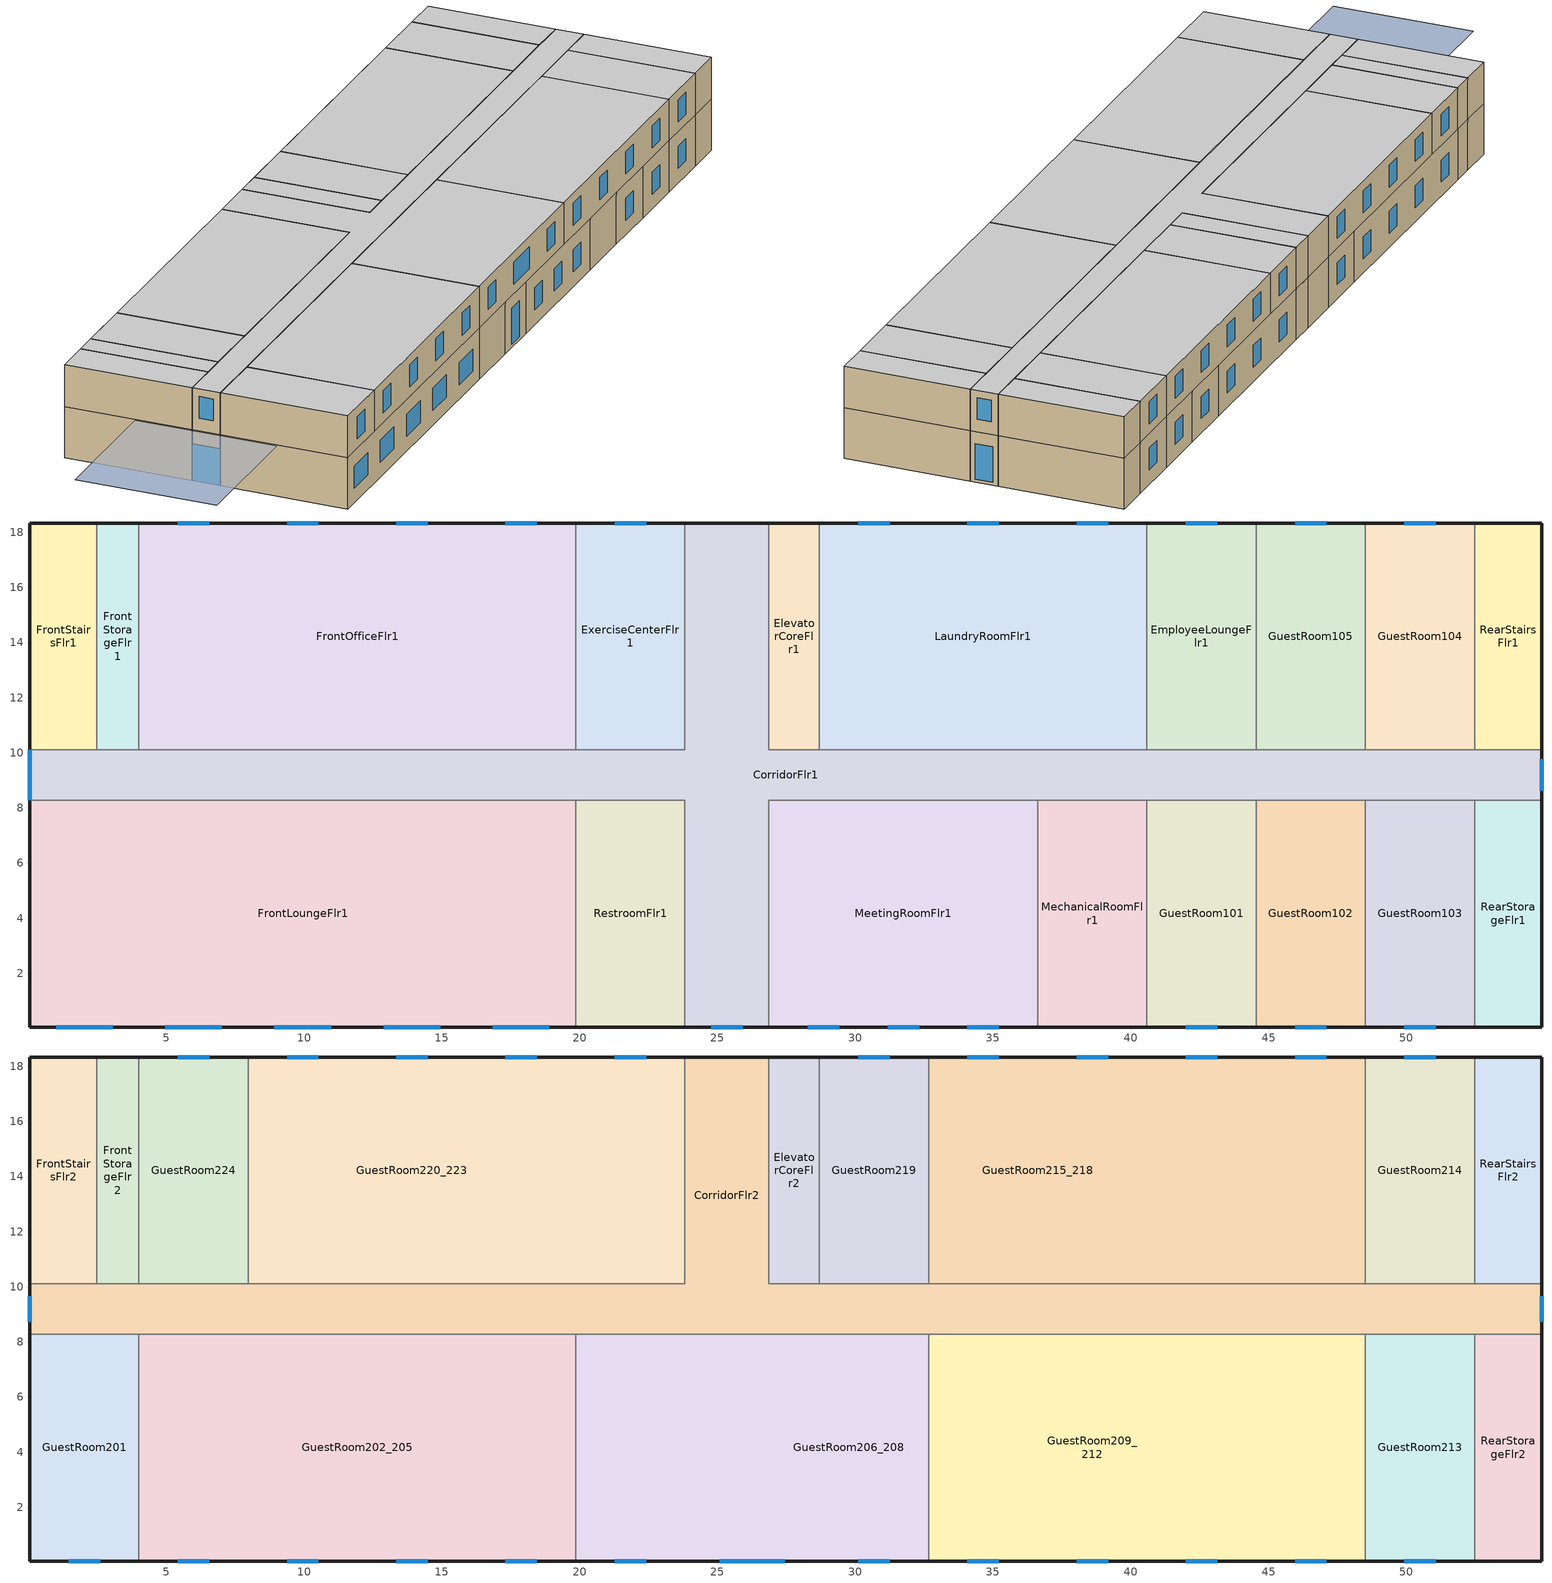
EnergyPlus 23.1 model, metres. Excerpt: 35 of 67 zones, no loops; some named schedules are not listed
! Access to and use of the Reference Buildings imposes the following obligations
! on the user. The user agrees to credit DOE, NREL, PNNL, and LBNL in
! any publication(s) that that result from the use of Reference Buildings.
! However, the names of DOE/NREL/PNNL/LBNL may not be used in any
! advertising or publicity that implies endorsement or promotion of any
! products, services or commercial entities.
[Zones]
CorridorFlr1
 floor ground (ext-slab): 54.91,8.28 26.87,8.28 26.87,0.05 23.82,0.05 23.82,8.28 0.05,8.28 0.05,10.11 23.82,10.11 23.82,18.34 26.87,18.34 26.87,10.11 54.91,10.11 z0
 wall outside (Steel Frame Res Ext Wall): 26.87,18.34 23.82,18.34 / 0.05,10.11 0.05,8.28 / 23.82,0.05 26.87,0.05 / 54.91,8.28 54.91,10.11 z0:3.35
 wall to RearStairsFlr1 (int-walls): 54.91,10.11 52.47,10.11 z0:3.35
 wall to ExerciseCenterFlr1 (int-walls): 23.82,18.34 23.82,10.11 19.86,10.11 z0:3.35
 wall to FrontOfficeFlr1 (int-walls): 19.86,10.11 4.01,10.11 z0:3.35
 wall to FrontStorageFlr1 (int-walls): 4.01,10.11 2.49,10.11 z0:3.35
 wall to FrontStairsFlr1 (int-walls): 2.49,10.11 0.05,10.11 z0:3.35
 wall to FrontLoungeFlr1 (int-walls): 0.05,8.28 19.86,8.28 z0:3.35
 wall to RestroomFlr1 (int-walls): 19.86,8.28 23.82,8.28 23.82,0.05 z0:3.35
 wall to MeetingRoomFlr1 (int-walls): 26.87,0.05 26.87,8.28 36.62,8.28 z0:3.35
 wall to MechanicalRoomFlr1 (int-walls): 36.62,8.28 40.59,8.28 z0:3.35
 wall to GuestRoom101 (int-walls): 40.59,8.28 44.55,8.28 z0:3.35
 wall to GuestRoom102 (int-walls): 44.55,8.28 48.51,8.28 z0:3.35
 wall to GuestRoom103 (int-walls): 48.51,8.28 52.47,8.28 z0:3.35
 wall to RearStorageFlr1 (int-walls): 52.47,8.28 54.91,8.28 z0:3.35
 wall to GuestRoom104 (int-walls): 52.47,10.11 48.51,10.11 z0:3.35
 wall to GuestRoom105 (int-walls): 48.51,10.11 44.55,10.11 z0:3.35
 wall to EmployeeLoungeFlr1 (int-walls): 44.55,10.11 40.59,10.11 z0:3.35
 wall to LaundryRoomFlr1 (int-walls): 40.59,10.11 28.7,10.11 z0:3.35
 wall to ElevatorCoreFlr1 (int-walls): 28.7,10.11 26.87,10.11 26.87,18.34 z0:3.35
 window (Window Non-res Fixed): 0.05,10.11 0.05,8.28 z0:2.44; 24.78,0.05 25.92,0.05 / 54.91,8.62 54.91,9.76 z0.19:2.55
ElevatorCoreFlr1
 floor ground (ext-slab): 28.7,10.11 26.87,10.11 26.87,18.34 28.7,18.34 z0
 wall outside (Steel Frame Res Ext Wall): 28.7,18.34 26.87,18.34 z0:3.35
 wall to LaundryRoomFlr1 (int-walls): 28.7,10.11 28.7,18.34 z0:3.35
EmployeeLoungeFlr1
 floor ground (ext-slab): 44.55,10.11 40.59,10.11 40.59,18.34 44.55,18.34 z0
 wall outside (Steel Frame Res Ext Wall): 44.55,18.34 40.59,18.34 z0:3.35
 wall to GuestRoom105 (int-walls): 44.55,10.11 44.55,18.34 z0:3.35
 wall to LaundryRoomFlr1 (int-walls): 40.59,18.34 40.59,10.11 z0:3.35
 window (Window Non-res Fixed): 43.14,18.34 42,18.34 z0.95:2.4
ExerciseCenterFlr1
 floor ground (ext-slab): 23.82,10.11 19.86,10.11 19.86,18.34 23.82,18.34 z0
 wall outside (Steel Frame Res Ext Wall): 23.82,18.34 19.86,18.34 z0:3.35
 wall to FrontOfficeFlr1 (int-walls): 19.86,18.34 19.86,10.11 z0:3.35
 window (Window Non-res Fixed): 22.41,18.34 21.27,18.34 z0.95:2.4
FrontLoungeFlr1
 floor ground (ext-slab): 19.86,0.05 0.05,0.05 0.05,8.28 19.86,8.28 z0
 wall outside (Steel Frame Res Ext Wall): 0.05,8.28 0.05,0.05 19.86,0.05 z0:3.35
 wall to RestroomFlr1 (int-walls): 19.86,0.05 19.86,8.28 z0:3.35
 window (Window Non-res Fixed): 1,0.05 3.06,0.05 / 4.96,0.05 7.02,0.05 / 8.93,0.05 10.98,0.05 / 12.89,0.05 14.94,0.05 / 16.85,0.05 18.91,0.05 z0.95:2.4
FrontOfficeFlr1
 floor ground (ext-slab): 19.86,10.11 4.01,10.11 4.01,18.34 19.86,18.34 z0
 wall outside (Steel Frame Res Ext Wall): 19.86,18.34 4.01,18.34 z0:3.35
 wall to FrontStorageFlr1 (int-walls): 4.01,18.34 4.01,10.11 z0:3.35
 window (Window Non-res Fixed): 18.45,18.34 17.31,18.34 / 14.49,18.34 13.35,18.34 / 10.52,18.34 9.38,18.34 / 6.56,18.34 5.42,18.34 z0.95:2.4
FrontStairsFlr1
 floor ground (ext-slab): 2.49,10.11 0.05,10.11 0.05,18.34 2.49,18.34 z0
 wall outside (Steel Frame Res Ext Wall): 2.49,18.34 0.05,18.34 0.05,10.11 z0:3.35
 wall to FrontStorageFlr1 (int-walls): 2.49,10.11 2.49,18.34 z0:3.35
FrontStorageFlr1
 floor ground (ext-slab): 4.01,10.11 2.49,10.11 2.49,18.34 4.01,18.34 z0
 wall outside (Steel Frame Res Ext Wall): 4.01,18.34 2.49,18.34 z0:3.35
GuestRoom101
 floor ground (ext-slab): 44.55,0.05 40.59,0.05 40.59,8.28 44.55,8.28 z0
 wall outside (Steel Frame Res Ext Wall): 40.59,0.05 44.55,0.05 z0:3.35
 wall to MechanicalRoomFlr1 (int-walls): 40.59,8.28 40.59,0.05 z0:3.35
 wall to GuestRoom102 (int-walls): 44.55,0.05 44.55,8.28 z0:3.35
 window (Window Res Fixed): 42,0.05 43.14,0.05 z0.95:2.4
GuestRoom102
 floor ground (ext-slab): 48.51,0.05 44.55,0.05 44.55,8.28 48.51,8.28 z0
 wall outside (Steel Frame Res Ext Wall): 44.55,0.05 48.51,0.05 z0:3.35
 wall to GuestRoom103 (int-walls): 48.51,0.05 48.51,8.28 z0:3.35
 window (Window Res Fixed): 45.96,0.05 47.1,0.05 z0.95:2.4
GuestRoom103
 floor ground (ext-slab): 52.47,0.05 48.51,0.05 48.51,8.28 52.47,8.28 z0
 wall outside (Steel Frame Res Ext Wall): 48.51,0.05 52.47,0.05 z0:3.35
 wall to RearStorageFlr1 (int-walls): 52.47,0.05 52.47,8.28 z0:3.35
 window (Window Res Fixed): 49.92,0.05 51.06,0.05 z0.95:2.4
GuestRoom104
 floor ground (ext-slab): 52.47,10.11 48.51,10.11 48.51,18.34 52.47,18.34 z0
 wall outside (Steel Frame Res Ext Wall): 52.47,18.34 48.51,18.34 z0:3.35
 wall to RearStairsFlr1 (int-walls): 52.47,10.11 52.47,18.34 z0:3.35
 wall to GuestRoom105 (int-walls): 48.51,18.34 48.51,10.11 z0:3.35
 window (Window Res Fixed): 51.06,18.34 49.92,18.34 z0.95:2.4
GuestRoom105
 floor ground (ext-slab): 48.51,10.11 44.55,10.11 44.55,18.34 48.51,18.34 z0
 wall outside (Steel Frame Res Ext Wall): 48.51,18.34 44.55,18.34 z0:3.35
 window (Window Res Fixed): 47.1,18.34 45.96,18.34 z0.95:2.4
LaundryRoomFlr1
 floor ground (ext-slab): 40.59,10.11 28.7,10.11 28.7,18.34 40.59,18.34 z0
 wall outside (Steel Frame Res Ext Wall): 40.59,18.34 28.7,18.34 z0:3.35
 window (Window Non-res Fixed): 39.17,18.34 38.04,18.34 / 35.21,18.34 34.07,18.34 / 31.25,18.34 30.11,18.34 z0.95:2.4
MechanicalRoomFlr1
 floor ground (ext-slab): 40.59,0.05 36.62,0.05 36.62,8.28 40.59,8.28 z0
 wall outside (Steel Frame Res Ext Wall): 36.62,0.05 40.59,0.05 z0:3.35
 wall to MeetingRoomFlr1 (int-walls): 36.62,8.28 36.62,0.05 z0:3.35
MeetingRoomFlr1
 floor ground (ext-slab): 36.62,0.05 26.87,0.05 26.87,8.28 36.62,8.28 z0
 wall outside (Steel Frame Res Ext Wall): 26.87,0.05 36.62,0.05 z0:3.35
 window (Window Non-res Fixed): 28.28,0.05 29.42,0.05 / 34.07,0.05 35.21,0.05 / 31.18,0.05 32.32,0.05 z0.95:2.4
RearStairsFlr1
 floor ground (ext-slab): 54.91,10.11 52.47,10.11 52.47,18.34 54.91,18.34 z0
 wall outside (Steel Frame Res Ext Wall): 54.91,10.11 54.91,18.34 52.47,18.34 z0:3.35
RearStorageFlr1
 floor ground (ext-slab): 54.91,0.05 52.47,0.05 52.47,8.28 54.91,8.28 z0
 wall outside (Steel Frame Res Ext Wall): 52.47,0.05 54.91,0.05 54.91,8.28 z0:3.35
RestroomFlr1
 floor ground (ext-slab): 23.82,0.05 19.86,0.05 19.86,8.28 23.82,8.28 z0
 wall outside (Steel Frame Res Ext Wall): 19.86,0.05 23.82,0.05 z0:3.35
CorridorFlr2
 floor to CorridorFlr1 (INT-FLOOR-TOPSIDE): 54.91,8.28 0.05,8.28 0.05,10.11 23.82,10.11 23.82,18.34 26.87,18.34 26.87,10.11 54.91,10.11 z3.35
 wall outside (Steel Frame Res Ext Wall): 0.05,10.11 0.05,8.28 / 54.91,8.28 54.91,10.11 / 26.87,18.34 23.82,18.34 z3.35:6.1
 wall to RearStairsFlr2 (int-walls): 54.91,10.11 52.47,10.11 z3.35:6.1
 wall to GuestRoom220_223 (int-walls): 23.82,18.34 23.82,10.11 7.97,10.11 z3.35:6.1
 wall to GuestRoom224 (int-walls): 7.97,10.11 4.01,10.11 z3.35:6.1
 wall to FrontStorageFlr2 (int-walls): 4.01,10.11 2.49,10.11 z3.35:6.1
 wall to FrontStairsFlr2 (int-walls): 2.49,10.11 0.05,10.11 z3.35:6.1
 wall to GuestRoom201 (int-walls): 0.05,8.28 4.01,8.28 z3.35:6.1
 wall to GuestRoom202_205 (int-walls): 4.01,8.28 19.86,8.28 z3.35:6.1
 wall to GuestRoom206_208 (int-walls): 19.86,8.28 32.66,8.28 z3.35:6.1
 wall to GuestRoom209_212 (int-walls): 32.66,8.28 48.51,8.28 z3.35:6.1
 wall to GuestRoom213 (int-walls): 48.51,8.28 52.47,8.28 z3.35:6.1
 wall to RearStorageFlr2 (int-walls): 52.47,8.28 54.91,8.28 z3.35:6.1
 wall to GuestRoom214 (int-walls): 52.47,10.11 48.51,10.11 z3.35:6.1
 wall to GuestRoom215_218 (int-walls): 48.51,10.11 32.66,10.11 z3.35:6.1
 wall to GuestRoom219 (int-walls): 32.66,10.11 28.7,10.11 z3.35:6.1
 wall to ElevatorCoreFlr2 (int-walls): 28.7,10.11 26.87,10.11 26.87,18.34 z3.35:6.1
 window (Window Non-res Fixed): 0.05,9.66 0.05,8.73 / 54.91,8.73 54.91,9.66 z4.19:5.61
 ceiling to CorridorFlr3 (INT-FLOOR-UNDERSIDE): 0.05,8.28 54.91,8.28 54.91,10.11 26.87,10.11 26.87,18.34 23.82,18.34 23.82,10.11 0.05,10.11 z6.1
ElevatorCoreFlr2
 floor to ElevatorCoreFlr1 (INT-FLOOR-TOPSIDE): 28.7,10.11 26.87,10.11 26.87,18.34 28.7,18.34 z3.35
 wall outside (Steel Frame Res Ext Wall): 28.7,18.34 26.87,18.34 z3.35:6.1
 wall to GuestRoom219 (int-walls): 28.7,10.11 28.7,18.34 z3.35:6.1
 ceiling to ElevatorCoreFlr3 (INT-FLOOR-UNDERSIDE): 26.87,10.11 28.7,10.11 28.7,18.34 26.87,18.34 z6.1
FrontStairsFlr2
 floor to FrontStairsFlr1 (INT-FLOOR-TOPSIDE): 2.49,10.11 0.05,10.11 0.05,18.34 2.49,18.34 z3.35
 wall outside (Steel Frame Res Ext Wall): 2.49,18.34 0.05,18.34 0.05,10.11 z3.35:6.1
 wall to FrontStorageFlr2 (int-walls): 2.49,10.11 2.49,18.34 z3.35:6.1
 ceiling to FrontStairsFlr3 (INT-FLOOR-UNDERSIDE): 0.05,10.11 2.49,10.11 2.49,18.34 0.05,18.34 z6.1
FrontStorageFlr2
 floor to FrontStorageFlr1 (INT-FLOOR-TOPSIDE): 4.01,10.11 2.49,10.11 2.49,18.34 4.01,18.34 z3.35
 wall outside (Steel Frame Res Ext Wall): 4.01,18.34 2.49,18.34 z3.35:6.1
 wall to GuestRoom224 (int-walls): 4.01,10.11 4.01,18.34 z3.35:6.1
 ceiling to FrontStorageFlr3 (INT-FLOOR-UNDERSIDE): 2.49,10.11 4.01,10.11 4.01,18.34 2.49,18.34 z6.1
GuestRoom201
 floor to FrontLoungeFlr1 (INT-FLOOR-TOPSIDE): 4.01,0.05 0.05,0.05 0.05,8.28 4.01,8.28 z3.35
 wall outside (Steel Frame Res Ext Wall): 0.05,8.28 0.05,0.05 4.01,0.05 z3.35:6.1
 wall to GuestRoom202_205 (int-walls): 4.01,0.05 4.01,8.28 z3.35:6.1
 window (Window Res Fixed): 1.46,0.05 2.6,0.05 z4:5.45
 ceiling to GuestRoom301 (INT-FLOOR-UNDERSIDE): 0.05,0.05 4.01,0.05 4.01,8.28 0.05,8.28 z6.1
GuestRoom202_205
 floor to FrontLoungeFlr1 (INT-FLOOR-TOPSIDE): 19.86,0.05 4.01,0.05 4.01,8.28 19.86,8.28 z3.35
 wall outside (Steel Frame Res Ext Wall): 4.01,0.05 19.86,0.05 z3.35:6.1
 wall to GuestRoom206_208 (int-walls): 19.86,0.05 19.86,8.28 z3.35:6.1
 window (Window Res Fixed): 5.42,0.05 6.56,0.05 / 9.38,0.05 10.52,0.05 / 13.35,0.05 14.49,0.05 / 17.31,0.05 18.45,0.05 z4:5.45
 ceiling to GuestRoom302_305 (INT-FLOOR-UNDERSIDE): 4.01,0.05 19.86,0.05 19.86,8.28 4.01,8.28 z6.1
GuestRoom206_208
 floor to CorridorFlr1 (INT-FLOOR-TOPSIDE): 26.87,0.05 23.82,0.05 23.82,8.28 26.87,8.28 z3.35
 floor to RestroomFlr1 (INT-FLOOR-TOPSIDE): 23.82,0.05 19.86,0.05 19.86,8.28 23.82,8.28 z3.35
 floor to MeetingRoomFlr1 (INT-FLOOR-TOPSIDE): 32.66,0.05 26.87,0.05 26.87,8.28 32.66,8.28 z3.35
 wall outside (Steel Frame Res Ext Wall): 19.86,0.05 32.66,0.05 z3.35:6.1
 wall to GuestRoom209_212 (int-walls): 32.66,0.05 32.66,8.28 z3.35:6.1
 window (Window Res Fixed): 21.27,0.05 22.41,0.05 / 25.08,0.05 27.44,0.05 / 30.11,0.05 31.25,0.05 z4:5.45
 ceiling to GuestRoom306_308 (INT-FLOOR-UNDERSIDE): 19.86,0.05 32.66,0.05 32.66,8.28 19.86,8.28 z6.1
GuestRoom209_212
 floor to MeetingRoomFlr1 (INT-FLOOR-TOPSIDE): 36.62,0.05 32.66,0.05 32.66,8.28 36.62,8.28 z3.35
 floor to MechanicalRoomFlr1 (INT-FLOOR-TOPSIDE): 40.59,0.05 36.62,0.05 36.62,8.28 40.59,8.28 z3.35
 floor to GuestRoom101 (INT-FLOOR-TOPSIDE): 44.55,0.05 40.59,0.05 40.59,8.28 44.55,8.28 z3.35
 floor to GuestRoom102 (INT-FLOOR-TOPSIDE): 48.51,0.05 44.55,0.05 44.55,8.28 48.51,8.28 z3.35
 wall outside (Steel Frame Res Ext Wall): 32.66,0.05 48.51,0.05 z3.35:6.1
 wall to GuestRoom213 (int-walls): 48.51,0.05 48.51,8.28 z3.35:6.1
 window (Window Res Fixed): 34.07,0.05 35.21,0.05 / 38.04,0.05 39.17,0.05 / 42,0.05 43.14,0.05 / 45.96,0.05 47.1,0.05 z4:5.45
 ceiling to GuestRoom309_312 (INT-FLOOR-UNDERSIDE): 32.66,0.05 48.51,0.05 48.51,8.28 32.66,8.28 z6.1
GuestRoom213
 floor to GuestRoom103 (INT-FLOOR-TOPSIDE): 52.47,0.05 48.51,0.05 48.51,8.28 52.47,8.28 z3.35
 wall outside (Steel Frame Res Ext Wall): 48.51,0.05 52.47,0.05 z3.35:6.1
 wall to RearStorageFlr2 (int-walls): 52.47,0.05 52.47,8.28 z3.35:6.1
 window (Window Res Fixed): 49.92,0.05 51.06,0.05 z4:5.45
 ceiling to GuestRoom313 (INT-FLOOR-UNDERSIDE): 48.51,0.05 52.47,0.05 52.47,8.28 48.51,8.28 z6.1
GuestRoom214
 floor to GuestRoom104 (INT-FLOOR-TOPSIDE): 52.47,10.11 48.51,10.11 48.51,18.34 52.47,18.34 z3.35
 wall outside (Steel Frame Res Ext Wall): 52.47,18.34 48.51,18.34 z3.35:6.1
 wall to RearStairsFlr2 (int-walls): 52.47,10.11 52.47,18.34 z3.35:6.1
 wall to GuestRoom215_218 (int-walls): 48.51,18.34 48.51,10.11 z3.35:6.1
 window (Window Res Fixed): 51.06,18.34 49.92,18.34 z4:5.45
 ceiling to GuestRoom314 (INT-FLOOR-UNDERSIDE): 48.51,10.11 52.47,10.11 52.47,18.34 48.51,18.34 z6.1
GuestRoom215_218
 floor to GuestRoom105 (INT-FLOOR-TOPSIDE): 48.51,10.11 44.55,10.11 44.55,18.34 48.51,18.34 z3.35
 floor to EmployeeLoungeFlr1 (INT-FLOOR-TOPSIDE): 44.55,10.11 40.59,10.11 40.59,18.34 44.55,18.34 z3.35
 floor to LaundryRoomFlr1 (INT-FLOOR-TOPSIDE): 40.59,10.11 32.66,10.11 32.66,18.34 40.59,18.34 z3.35
 wall outside (Steel Frame Res Ext Wall): 48.51,18.34 32.66,18.34 z3.35:6.1
 wall to GuestRoom219 (int-walls): 32.66,18.34 32.66,10.11 z3.35:6.1
 window (Window Res Fixed): 47.1,18.34 45.96,18.34 / 43.14,18.34 42,18.34 / 39.17,18.34 38.04,18.34 / 35.21,18.34 34.07,18.34 z4:5.45
 ceiling to GuestRoom315_318 (INT-FLOOR-UNDERSIDE): 32.66,10.11 48.51,10.11 48.51,18.34 32.66,18.34 z6.1
GuestRoom219
 floor to LaundryRoomFlr1 (INT-FLOOR-TOPSIDE): 32.66,10.11 28.7,10.11 28.7,18.34 32.66,18.34 z3.35
 wall outside (Steel Frame Res Ext Wall): 32.66,18.34 28.7,18.34 z3.35:6.1
 window (Window Res Fixed): 31.25,18.34 30.11,18.34 z4:5.45
 ceiling to GuestRoom319 (INT-FLOOR-UNDERSIDE): 28.7,10.11 32.66,10.11 32.66,18.34 28.7,18.34 z6.1
GuestRoom220_223
 floor to ExerciseCenterFlr1 (INT-FLOOR-TOPSIDE): 23.82,10.11 19.86,10.11 19.86,18.34 23.82,18.34 z3.35
 floor to FrontOfficeFlr1 (INT-FLOOR-TOPSIDE): 19.86,10.11 7.97,10.11 7.97,18.34 19.86,18.34 z3.35
 wall outside (Steel Frame Res Ext Wall): 23.82,18.34 7.97,18.34 z3.35:6.1
 wall to GuestRoom224 (int-walls): 7.97,18.34 7.97,10.11 z3.35:6.1
 window (Window Res Fixed): 22.41,18.34 21.27,18.34 / 18.45,18.34 17.31,18.34 / 14.49,18.34 13.35,18.34 / 10.52,18.34 9.38,18.34 z4:5.45
 ceiling to GuestRoom320_323 (INT-FLOOR-UNDERSIDE): 7.97,10.11 23.82,10.11 23.82,18.34 7.97,18.34 z6.1
GuestRoom224
 floor to FrontOfficeFlr1 (INT-FLOOR-TOPSIDE): 7.97,10.11 4.01,10.11 4.01,18.34 7.97,18.34 z3.35
 wall outside (Steel Frame Res Ext Wall): 7.97,18.34 4.01,18.34 z3.35:6.1
 window (Window Res Fixed): 6.56,18.34 5.42,18.34 z4:5.45
 ceiling to GuestRoom324 (INT-FLOOR-UNDERSIDE): 4.01,10.11 7.97,10.11 7.97,18.34 4.01,18.34 z6.1
RearStairsFlr2
 floor to RearStairsFlr1 (INT-FLOOR-TOPSIDE): 54.91,10.11 52.47,10.11 52.47,18.34 54.91,18.34 z3.35
 wall outside (Steel Frame Res Ext Wall): 54.91,10.11 54.91,18.34 52.47,18.34 z3.35:6.1
 ceiling to RearStairsFlr3 (INT-FLOOR-UNDERSIDE): 52.47,10.11 54.91,10.11 54.91,18.34 52.47,18.34 z6.1
RearStorageFlr2
 floor to RearStorageFlr1 (INT-FLOOR-TOPSIDE): 54.91,0.05 52.47,0.05 52.47,8.28 54.91,8.28 z3.35
 wall outside (Steel Frame Res Ext Wall): 52.47,0.05 54.91,0.05 54.91,8.28 z3.35:6.1
 ceiling to RearStorageFlr3 (INT-FLOOR-UNDERSIDE): 52.47,0.05 54.91,0.05 54.91,8.28 52.47,8.28 z6.1
shading: 0,4.57 0,13.72 -9.14,13.72 -9.14,4.57 z3.35
[Building]
Ref Bldg Small Hotel New2004_v1.3_5.0: North Axis {deg}=0; Terrain=City; Loads Convergence Tolerance Value {W}=0.04; Temperature Convergence Tolerance Value {deltaC}=0.2; Solar Distribution=FullInteriorAndExterior; Maximum Number of Warmup Days=25; Minimum Number of Warmup Days=6
[Site:Location]
USA IL-CHICAGO-OHARE: Latitude {deg}=41.77; Longitude {deg}=-87.75; Time Zone {hr}=-6; Elevation {m}=190
[SizingPeriod:DesignDay] Day of Month=21; Humidity Condition Type=Wetbulb; Barometric Pressure {Pa}=99063; Rain Indicator=No; Snow Indicator=No; Daylight Saving Time Indicator=No; Solar Model Indicator=ASHRAEClearSky
Name | Month | Day Type | Maximum Dry-Bulb Temperature {C} | Daily Dry-Bulb Temperature Range {deltaC} | Wetbulb or DewPoint at Maximum Dry-Bulb {C} | Wind Speed {m/s} | Wind Direction {deg} | Sky Clearness
CHICAGO Ann Htg 99.6% Condns DB | 1 | WinterDesignDay | -20.6 | 0 | -20.6 | 4.9 | 270 | 0
CHICAGO Ann Clg .4% Condns WB=>MDB | 7 | SummerDesignDay | 31.2 | 10.7 | 25.5 | 5.3 | 230 | 1
[Site:WaterMainsTemperature]
Calculation Method=CORRELATION; Annual Average Outdoor Air Temperature {C}=9.69; Maximum Difference In Monthly Average Outdoor Air Temperatures {deltaC}=28.1
[Site:GroundTemperature:BuildingSurface]
19.527, 19.502, 19.536, 19.598, 20.002, 21.64, 22.225, 22.375, 21.449, 20.121, 19.802, 19.633
[Construction]
Steel Frame Res Ext Wall: Wood Siding, Steel Frame Res Wall Insulation, 1/2IN Gypsum
ext-slab: HW CONCRETE, CP02 CARPET PAD
int-walls: 1/2IN Gypsum, 1/2IN Gypsum
INT-FLOOR-TOPSIDE: MAT-CC05 4 HW CONCRETE, CP02 CARPET PAD
INT-FLOOR-UNDERSIDE: CP02 CARPET PAD, MAT-CC05 4 HW CONCRETE
Window Non-res Fixed: NonRes Fixed Assembly Window
Window Res Fixed: Res Fixed Assembly Window
InteriorFurnishings: Std Wood 6inch
[Material] Thermal Absorptance=0.9
Name | Roughness | Thickness {m} | Conductivity {W/m-K} | Density {kg/m3} | Specific Heat {J/kg-K} | Solar Absorptance | Visible Absorptance
Steel Frame Res Wall Insulation | MediumRough | 0.119161 | 0.049 | 265 | 836.8 | 0.7 | 0.7
Std Wood 6inch | MediumSmooth | 0.15 | 0.12 | 540 | 1210 | 0.7 | 0.7
Wood Siding | MediumSmooth | 0.01 | 0.11 | 544.62 | 1210 | 0.78 | 0.78
1/2IN Gypsum | Smooth | 0.0127 | 0.16 | 784.9 | 830 | 0.92 | 0.92
HW CONCRETE; MAT-CC05 4 HW CONCRETE | Rough | 0.1016 | 1.311 | 2240 | 836.8 | 0.7 | 0.7
[WindowMaterial:SimpleGlazingSystem] U-Factor {W/m2-K}=3.23646; Solar Heat Gain Coefficient=0.39
NonRes Fixed Assembly Window; Res Fixed Assembly Window
[Material:NoMass]
CP02 CARPET PAD: Roughness=VeryRough; Thermal Resistance {m2-K/W}=0.2165; Thermal Absorptance=0.9; Solar Absorptance=0.7; Visible Absorptance=0.8
[Zone] Type=1; Multiplier=1; Floor Area {m2}=autocalculate; Part of Total Floor Area=Yes
CorridorFlr1; CorridorFlr2; ElevatorCoreFlr1; ElevatorCoreFlr2; EmployeeLoungeFlr1; ExerciseCenterFlr1; FrontLoungeFlr1; FrontOfficeFlr1; FrontStairsFlr1; FrontStairsFlr2; FrontStorageFlr1; FrontStorageFlr2; GuestRoom101; GuestRoom102; GuestRoom103; GuestRoom104; GuestRoom105; GuestRoom201; GuestRoom202_205; GuestRoom206_208; GuestRoom209_212; GuestRoom213; GuestRoom214; GuestRoom215_218; GuestRoom219; GuestRoom220_223; GuestRoom224; LaundryRoomFlr1; MechanicalRoomFlr1; MeetingRoomFlr1; RearStairsFlr1; RearStairsFlr2; RearStorageFlr1; RearStorageFlr2; RestroomFlr1
[People] Fraction Radiant=0.3; Sensible Heat Fraction=AUTOCALCULATE; Activity Level Schedule=ACTIVITY_SCH; Enable ASHRAE 55 Comfort Warnings=No; Mean Radiant Temperature Calculation Type=ZoneAveraged; Work Efficiency Schedule=WORK_EFF_SCH; Clothing Insulation Calculation Method=ClothingInsulationSchedule; Clothing Insulation Schedule=CLOTHING_SCH; Air Velocity Schedule=AIR_VELO_SCH; Thermal Comfort Model 1 Type=FANGER
Name | Zone or ZoneList or Space or SpaceList | Number of People Schedule | Number of People Calculation Method | Number of People | Floor Area per Person {m2/person}
EmployeeLoungeFlr1 People | EmployeeLoungeFlr1 | EmployeeLounge_Occ_Sch | People | 11
ExerciseCenterFlr1 People | ExerciseCenterFlr1 | ExerciseRoom_Occ_Sch | People | 11
FrontLoungeFlr1 People | FrontLoungeFlr1 | EmployeeLounge_Occ_Sch | Area/Person |  | 3.08
FrontOfficeFlr1 People | FrontOfficeFlr1 | Office_Occ_Sch | People | 10 | 23.41
GuestRoom101 People | GuestRoom101 | GuestRoom_Occ_Sch | Area/Person |  | 23.41
GuestRoom102 People | GuestRoom102 | GuestRoom_Occ_Sch | Area/Person |  | 23.41
GuestRoom103 People | GuestRoom103 | GuestRoom_Occ_Sch | Area/Person |  | 23.41
GuestRoom104 People | GuestRoom104 | GuestRoom_Occ_Sch | Area/Person |  | 23.41
GuestRoom105 People | GuestRoom105 | GuestRoom_Occ_Sch | Area/Person |  | 23.41
GuestRoom201 People | GuestRoom201 | GuestRoom_Occ_Sch | Area/Person |  | 23.41
GuestRoom202_205 People | GuestRoom202_205 | GuestRoom_Occ_Sch | Area/Person |  | 23.41
GuestRoom206_208 People | GuestRoom206_208 | GuestRoom_Occ_Sch | Area/Person |  | 21.74
GuestRoom209_212 People | GuestRoom209_212 | GuestRoom_Occ_Sch | Area/Person |  | 23.41
GuestRoom213 People | GuestRoom213 | GuestRoom_Occ_Sch | Area/Person |  | 23.41
GuestRoom214 People | GuestRoom214 | GuestRoom_Occ_Sch | Area/Person |  | 23.41
GuestRoom215_218 People | GuestRoom215_218 | GuestRoom_Occ_Sch | Area/Person |  | 23.41
GuestRoom219 People | GuestRoom219 | GuestRoom_Occ_Sch | Area/Person |  | 23.41
GuestRoom220_223 People | GuestRoom220_223 | GuestRoom_Occ_Sch | Area/Person |  | 23.41
GuestRoom224 People | GuestRoom224 | GuestRoom_Occ_Sch | Area/Person |  | 23.41
LaundryRoomFlr1 People | LaundryRoomFlr1 | LaundryRoom_Occ_Sch | People | 11
MeetingRoomFlr1 People | MeetingRoomFlr1 | MeetingRoom_Occ_Sch | Area/Person |  | 1.87
RestroomFlr1 People | RestroomFlr1 | BLDG_OCC_SCH | People | 1
[Lights] Design Level Calculation Method=Watts/Area; Return Air Fraction=0; Fraction Radiant=0.7; Fraction Visible=0.2; Fraction Replaceable=1; Return Air Fraction Calculated from Plenum Temperature=No
Name | Zone or ZoneList or Space or SpaceList | Schedule | Watts per Zone Floor Area {W/m2}
CorridorFlr1_Lights | CorridorFlr1 | Corridor_Ltg_Sch | 5.38
CorridorFlr2_Lights | CorridorFlr2 | Corridor_Ltg_Sch | 5.38
EmployeeLoungeFlr1_Lights | EmployeeLoungeFlr1 | EmployeeLounge_Ltg_Sch | 12.9
ExerciseCenterFlr1_Lights | ExerciseCenterFlr1 | ExerciseRoom_Ltg_Sch_Base | 9.7
FrontLoungeFlr1_Lights | FrontLoungeFlr1 | EmployeeLounge_Ltg_Sch | 11.84
FrontOfficeFlr1_Lights | FrontOfficeFlr1 | Office_Ltg_Sch_Base | 11.84
FrontStairsFlr1_Lights | FrontStairsFlr1 | Corridor_Ltg_Sch | 6.46
FrontStairsFlr2_Lights | FrontStairsFlr2 | Corridor_Ltg_Sch | 6.46
FrontStorageFlr1_Lights | FrontStorageFlr1 | Storage_Ltg_Sch | 8.6
FrontStorageFlr2_Lights | FrontStorageFlr2 | Storage_Ltg_Sch | 8.6
GuestRoom101_Lights | GuestRoom101 | GuestRoom_Ltg_Sch_Base | 11.84
GuestRoom102_Lights | GuestRoom102 | GuestRoom_Ltg_Sch_Base | 11.84
GuestRoom103_Lights | GuestRoom103 | GuestRoom_Ltg_Sch_Base | 11.84
GuestRoom104_Lights | GuestRoom104 | GuestRoom_Ltg_Sch_Base | 11.84
GuestRoom105_Lights | GuestRoom105 | GuestRoom_Ltg_Sch_Base | 11.84
GuestRoom201_Lights | GuestRoom201 | GuestRoom_Ltg_Sch_Base | 11.84
GuestRoom202_205_Lights | GuestRoom202_205 | GuestRoom_Ltg_Sch_Base | 11.84
GuestRoom206_208_Lights | GuestRoom206_208 | GuestRoom_Ltg_Sch_Base | 11.84
GuestRoom209_212_Lights | GuestRoom209_212 | GuestRoom_Ltg_Sch_Base | 11.84
GuestRoom213_Lights | GuestRoom213 | GuestRoom_Ltg_Sch_Base | 11.84
GuestRoom214_Lights | GuestRoom214 | GuestRoom_Ltg_Sch_Base | 11.84
GuestRoom215_218_Lights | GuestRoom215_218 | GuestRoom_Ltg_Sch_Base | 11.84
GuestRoom219_Lights | GuestRoom219 | GuestRoom_Ltg_Sch_Base | 11.84
GuestRoom220_223_Lights | GuestRoom220_223 | GuestRoom_Ltg_Sch_Base | 11.84
GuestRoom224_Lights | GuestRoom224 | GuestRoom_Ltg_Sch_Base | 11.84
LaundryRoomFlr1_Lights | LaundryRoomFlr1 | LaundryRoom_Ltg_Sch | 6.46
MechanicalRoomFlr1_Lights | MechanicalRoomFlr1 | BLDG_LIGHT_SCH | 16.16
MeetingRoomFlr1_Lights | MeetingRoomFlr1 | MeetingRoom_Ltg_Sch_Base | 14
RearStairsFlr1_Lights | RearStairsFlr1 | Corridor_Ltg_Sch | 6.46
RearStairsFlr2_Lights | RearStairsFlr2 | Corridor_Ltg_Sch | 6.46
RearStorageFlr1_Lights | RearStorageFlr1 | Storage_Ltg_Sch | 8.6
RearStorageFlr2_Lights | RearStorageFlr2 | Storage_Ltg_Sch | 8.6
RestroomFlr1_Lights | RestroomFlr1 | BLDG_LIGHT_SCH | 9.7
[ElectricEquipment] Fraction Latent=0; Fraction Lost=0
Name | Zone or ZoneList or Space or SpaceList | Schedule | Design Level Calculation Method | Design Level {W} | Fraction Radiant | Watts per Zone Floor Area {W/m2}
ElevatorCoreFlr1_Elevators_Equip | ElevatorCoreFlr1 | BLDG_ELEVATORS | EquipmentLevel | 32109.9 | 0.5
EmployeeLoungeFlr1_PlugMisc_Equip | EmployeeLoungeFlr1 | EmployeeLounge_Eqp_Sch | Watts/Area |  | 0.5 | 77.16
ExerciseCenterFlr1_PlugMisc_Equip | ExerciseCenterFlr1 | ExerciseRoom_Eqp_Sch | Watts/Area |  | 0.5 | 11.5
FrontLoungeFlr1_PlugMisc_Equip | FrontLoungeFlr1 | EmployeeLounge_Eqp_Sch | Watts/Area |  | 0.5 | 15.4
FrontOfficeFlr1_PlugMisc_Equip | FrontOfficeFlr1 | Office_Eqp_Sch | Watts/Area |  | 0.5 | 12.9
GuestRoom101_PlugMisc_Equip | GuestRoom101 | GuestRoom_Eqp_Sch | Watts/Area |  | 0.5 | 14.3
GuestRoom102_PlugMisc_Equip | GuestRoom102 | GuestRoom_Eqp_Sch | Watts/Area |  | 0.5 | 14.3
GuestRoom103_PlugMisc_Equip | GuestRoom103 | GuestRoom_Eqp_Sch | Watts/Area |  | 0.5 | 14.3
GuestRoom104_PlugMisc_Equip | GuestRoom104 | GuestRoom_Eqp_Sch | Watts/Area |  | 0.5 | 14.3
GuestRoom105_PlugMisc_Equip | GuestRoom105 | GuestRoom_Eqp_Sch | Watts/Area |  | 0.5 | 14.3
GuestRoom201_PlugMisc_Equip | GuestRoom201 | GuestRoom_Eqp_Sch | Watts/Area |  | 0.5 | 14.3
GuestRoom202_205_PlugMisc_Equip | GuestRoom202_205 | GuestRoom_Eqp_Sch | Watts/Area |  | 0.5 | 14.3
GuestRoom206_208_PlugMisc_Equip | GuestRoom206_208 | GuestRoom_Eqp_Sch | Watts/Area |  | 0.5 | 14.3
GuestRoom209_212_PlugMisc_Equip | GuestRoom209_212 | GuestRoom_Eqp_Sch | Watts/Area |  | 0.5 | 14.3
GuestRoom213_PlugMisc_Equip | GuestRoom213 | GuestRoom_Eqp_Sch | Watts/Area |  | 0.5 | 14.3
GuestRoom214_PlugMisc_Equip | GuestRoom214 | GuestRoom_Eqp_Sch | Watts/Area |  | 0.5 | 14.3
GuestRoom215_218_PlugMisc_Equip | GuestRoom215_218 | GuestRoom_Eqp_Sch | Watts/Area |  | 0.5 | 14.3
GuestRoom219_PlugMisc_Equip | GuestRoom219 | GuestRoom_Eqp_Sch | Watts/Area |  | 0.5 | 14.3
GuestRoom220_223_PlugMisc_Equip | GuestRoom220_223 | GuestRoom_Eqp_Sch | Watts/Area |  | 0.5 | 14.3
GuestRoom224_PlugMisc_Equip | GuestRoom224 | GuestRoom_Eqp_Sch | Watts/Area |  | 0.5 | 14.3
LaundryRoomFlr1_LaundryWashers_Equip | LaundryRoomFlr1 | LaundryRoom_Eqp_Elec_Sch | EquipmentLevel | 2140 | 0.2
MeetingRoomFlr1_PlugMisc_Equip | MeetingRoomFlr1 | MeetingRoom_Eqp_Sch | Watts/Area |  | 0.5 | 12.9
RestroomFlr1_PlugMisc_Equip | RestroomFlr1 | BLDG_EQUIP_SCH | Watts/Area |  | 0.5 | 10.76
[GasEquipment]
LaundryRoomFlr1_LaundryDryers_Equip: Zone or ZoneList or Space or SpaceList=LaundryRoomFlr1; Schedule=LaundryRoom_Eqp_Gas_Sch; Design Level Calculation Method=EquipmentLevel; Design Level {W}=18025; Fraction Latent=0; Fraction Radiant=0.2; Fraction Lost=0.5
[Exterior:Lights]
Exterior Facade Lighting: Schedule=ALWAYS_ON; Design Level {W}=7536; Control Option=AstronomicalClock
[ZoneInfiltration:DesignFlowRate] Design Flow Rate Calculation Method=Flow/ExteriorArea; Flow per Exterior Surface Area {m3/s-m2}=0.000302; Constant Term Coefficient=1; Temperature Term Coefficient=0; Velocity Term Coefficient=0; Velocity Squared Term Coefficient=0
Name | Zone or ZoneList or Space or SpaceList | Schedule
CorridorFlr1_Infiltration | CorridorFlr1 | INFIL_HALF_ON_SCH
CorridorFlr2_Infiltration | CorridorFlr2 | INFIL_HALF_ON_SCH
ElevatorCoreFlr1_Infiltration | ElevatorCoreFlr1 | INFIL_HALF_ON_SCH
ElevatorCoreFlr2_Infiltration | ElevatorCoreFlr2 | INFIL_HALF_ON_SCH
EmployeeLoungeFlr1_Infiltration | EmployeeLoungeFlr1 | INFIL_HALF_ON_SCH
ExerciseCenterFlr1_Infiltration | ExerciseCenterFlr1 | INFIL_HALF_ON_SCH
FrontLoungeFlr1_Infiltration | FrontLoungeFlr1 | INFIL_HALF_ON_SCH
FrontOfficeFlr1_Infiltration | FrontOfficeFlr1 | INFIL_HALF_ON_SCH
FrontStairsFlr1_Infiltration | FrontStairsFlr1 | INFIL_SCH
FrontStairsFlr2_Infiltration | FrontStairsFlr2 | INFIL_SCH
FrontStorageFlr1_Infiltration | FrontStorageFlr1 | INFIL_HALF_ON_SCH
FrontStorageFlr2_Infiltration | FrontStorageFlr2 | INFIL_HALF_ON_SCH
GuestRoom101_Infiltration | GuestRoom101 | INFIL_HALF_ON_SCH
GuestRoom102_Infiltration | GuestRoom102 | INFIL_HALF_ON_SCH
GuestRoom103_Infiltration | GuestRoom103 | INFIL_HALF_ON_SCH
GuestRoom104_Infiltration | GuestRoom104 | INFIL_HALF_ON_SCH
GuestRoom105_Infiltration | GuestRoom105 | INFIL_HALF_ON_SCH
GuestRoom201_Infiltration | GuestRoom201 | INFIL_HALF_ON_SCH
GuestRoom202_205_Infiltration | GuestRoom202_205 | INFIL_HALF_ON_SCH
GuestRoom206_208_Infiltration | GuestRoom206_208 | INFIL_HALF_ON_SCH
GuestRoom209_212_Infiltration | GuestRoom209_212 | INFIL_HALF_ON_SCH
GuestRoom213_Infiltration | GuestRoom213 | INFIL_HALF_ON_SCH
GuestRoom214_Infiltration | GuestRoom214 | INFIL_HALF_ON_SCH
GuestRoom215_218_Infiltration | GuestRoom215_218 | INFIL_HALF_ON_SCH
GuestRoom219_Infiltration | GuestRoom219 | INFIL_HALF_ON_SCH
GuestRoom220_223_Infiltration | GuestRoom220_223 | INFIL_HALF_ON_SCH
GuestRoom224_Infiltration | GuestRoom224 | INFIL_HALF_ON_SCH
LaundryRoomFlr1_Infiltration | LaundryRoomFlr1 | INFIL_HALF_ON_SCH
MechanicalRoomFlr1_Infiltration | MechanicalRoomFlr1 | INFIL_HALF_ON_SCH
MeetingRoomFlr1_Infiltration | MeetingRoomFlr1 | INFIL_HALF_ON_SCH
RearStairsFlr1_Infiltration | RearStairsFlr1 | INFIL_SCH
RearStairsFlr2_Infiltration | RearStairsFlr2 | INFIL_SCH
RearStorageFlr1_Infiltration | RearStorageFlr1 | INFIL_HALF_ON_SCH
RearStorageFlr2_Infiltration | RearStorageFlr2 | INFIL_HALF_ON_SCH
RestroomFlr1_Infiltration | RestroomFlr1 | INFIL_HALF_ON_SCH
[InternalMass] Construction=InteriorFurnishings
Name | Zone or ZoneList | Surface Area {m2}
CorridorFlr1 Internal Mass | CorridorFlr1 | 301.0117
CorridorFlr2 Internal Mass | CorridorFlr2 | 250.8404
ElevatorCoreFlr1 Internal Mass | ElevatorCoreFlr1 | 30.1006
EmployeeLoungeFlr1 Internal Mass | EmployeeLoungeFlr1 | 65.2179
ExerciseCenterFlr1 Internal Mass | ExerciseCenterFlr1 | 65.2179
FrontLoungeFlr1 Internal Mass | FrontLoungeFlr1 | 326.1134
FrontOfficeFlr1 Internal Mass | FrontOfficeFlr1 | 260.8717
FrontStairsFlr1 Internal Mass | FrontStairsFlr1 | 40.1341
FrontStairsFlr2 Internal Mass | FrontStairsFlr2 | 40.1341
FrontStorageFlr1 Internal Mass | FrontStorageFlr1 | 25.0838
FrontStorageFlr2 Internal Mass | FrontStorageFlr2 | 25.0838
GuestRoom101 Internal Mass | GuestRoom101 | 65.2227
GuestRoom102 Internal Mass | GuestRoom102 | 65.2227
GuestRoom103 Internal Mass | GuestRoom103 | 65.2227
GuestRoom104 Internal Mass | GuestRoom104 | 65.2179
GuestRoom105 Internal Mass | GuestRoom105 | 65.2179
GuestRoom201 Internal Mass | GuestRoom201 | 65.2227
GuestRoom202_205 Internal Mass | GuestRoom202_205 | 260.8908
GuestRoom206_208 Internal Mass | GuestRoom206_208 | 210.7195
GuestRoom209_212 Internal Mass | GuestRoom209_212 | 260.8908
GuestRoom213 Internal Mass | GuestRoom213 | 65.2227
GuestRoom214 Internal Mass | GuestRoom214 | 65.2179
GuestRoom215_218 Internal Mass | GuestRoom215_218 | 260.8717
GuestRoom219 Internal Mass | GuestRoom219 | 65.2179
GuestRoom220_223 Internal Mass | GuestRoom220_223 | 260.8717
GuestRoom224 Internal Mass | GuestRoom224 | 65.2179
LaundryRoomFlr1 Internal Mass | LaundryRoomFlr1 | 195.6538
MechanicalRoomFlr1 Internal Mass | MechanicalRoomFlr1 | 65.2227
MeetingRoomFlr1 Internal Mass | MeetingRoomFlr1 | 160.5482
RearStairsFlr1 Internal Mass | RearStairsFlr1 | 40.144
RearStairsFlr2 Internal Mass | RearStairsFlr2 | 40.144
RearStorageFlr1 Internal Mass | RearStorageFlr1 | 40.1469
RearStorageFlr2 Internal Mass | RearStorageFlr2 | 40.1469
RestroomFlr1 Internal Mass | RestroomFlr1 | 65.2227
[Zone equipment]
FrontStairsFlr1: FrontStairsFlr1 Unit Heater
FrontStairsFlr2: FrontStairsFlr2 Unit Heater
FrontStorageFlr1: FrontStorageFlr1 Unit Heater
FrontStorageFlr2: FrontStorageFlr2 Unit Heater
GuestRoom101: GuestRoom101 PTAC
GuestRoom102: GuestRoom102 PTAC
GuestRoom103: GuestRoom103 PTAC
GuestRoom104: GuestRoom104 PTAC
GuestRoom105: GuestRoom105 PTAC
GuestRoom201: GuestRoom201 PTAC
GuestRoom202_205: GuestRoom202_205 PTAC
GuestRoom206_208: GuestRoom206_208 PTAC
GuestRoom209_212: GuestRoom209_212 PTAC
GuestRoom213: GuestRoom213 PTAC
GuestRoom214: GuestRoom214 PTAC
GuestRoom215_218: GuestRoom215_218 PTAC
GuestRoom219: GuestRoom219 PTAC
GuestRoom220_223: GuestRoom220_223 PTAC
GuestRoom224: GuestRoom224 PTAC
RearStairsFlr1: RearStairsFlr1 Unit Heater
RearStairsFlr2: RearStairsFlr2 Unit Heater
RearStorageFlr1: RearStorageFlr1 Unit Heater
RearStorageFlr2: RearStorageFlr2 Unit Heater
[Sizing:Zone] Zone Cooling Design Supply Air Temperature Input Method=SupplyAirTemperature; Zone Cooling Design Supply Air Temperature {C}=14; Zone Heating Design Supply Air Temperature Input Method=SupplyAirTemperature; Zone Heating Design Supply Air Temperature {C}=40; Zone Cooling Design Supply Air Humidity Ratio {kgWater/kgDryAir}=0.0085; Zone Heating Design Supply Air Humidity Ratio {kgWater/kgDryAir}=0.008; Cooling Design Air Flow Method=DesignDay; Heating Design Air Flow Method=DesignDay; Account for Dedicated Outdoor Air System=No; Dedicated Outdoor Air System Control Strategy=NeutralSupplyAir; Dedicated Outdoor Air Low Setpoint Temperature for Design {C}=autosize; Dedicated Outdoor Air High Setpoint Temperature for Design {C}=autosize
Name | Design Specification Outdoor Air Object
FrontStairsFlr1 | SZ DSOA FrontStairsFlr1
FrontStairsFlr2 | SZ DSOA FrontStairsFlr2
FrontStorageFlr1 | SZ DSOA FrontStorageFlr1
FrontStorageFlr2 | SZ DSOA FrontStorageFlr2
GuestRoom101 | SZ DSOA GuestRoom101
GuestRoom102 | SZ DSOA GuestRoom102
GuestRoom103 | SZ DSOA GuestRoom103
GuestRoom104 | SZ DSOA GuestRoom104
GuestRoom105 | SZ DSOA GuestRoom105
GuestRoom201 | SZ DSOA GuestRoom201
GuestRoom202_205 | SZ DSOA GuestRoom202_205
GuestRoom206_208 | SZ DSOA GuestRoom206_208
GuestRoom209_212 | SZ DSOA GuestRoom209_212
GuestRoom213 | SZ DSOA GuestRoom213
GuestRoom214 | SZ DSOA GuestRoom214
GuestRoom215_218 | SZ DSOA GuestRoom215_218
GuestRoom219 | SZ DSOA GuestRoom219
GuestRoom220_223 | SZ DSOA GuestRoom220_223
GuestRoom224 | SZ DSOA GuestRoom224
RearStairsFlr1 | SZ DSOA RearStairsFlr1
RearStairsFlr2 | SZ DSOA RearStairsFlr2
RearStorageFlr1 | SZ DSOA RearStorageFlr1
RearStorageFlr2 | SZ DSOA RearStorageFlr2
[DesignSpecification:OutdoorAir] Outdoor Air Method=Flow/Zone
Name | Outdoor Air Flow per Zone {m3/s}
SZ DSOA FrontStairsFlr1; SZ DSOA FrontStairsFlr2; SZ DSOA FrontStorageFlr1; SZ DSOA FrontStorageFlr2; SZ DSOA RearStairsFlr1; SZ DSOA RearStairsFlr2; SZ DSOA RearStorageFlr1; SZ DSOA RearStorageFlr2
SZ DSOA GuestRoom101; SZ DSOA GuestRoom102; SZ DSOA GuestRoom103; SZ DSOA GuestRoom104; SZ DSOA GuestRoom105; SZ DSOA GuestRoom201; SZ DSOA GuestRoom213; SZ DSOA GuestRoom214; SZ DSOA GuestRoom219; SZ DSOA GuestRoom224 | 0.01416
SZ DSOA GuestRoom202_205; SZ DSOA GuestRoom209_212; SZ DSOA GuestRoom215_218; SZ DSOA GuestRoom220_223 | 0.05664
SZ DSOA GuestRoom206_208 | 0.04248
[ZoneControl:Thermostat] Control Type Schedule=Dual Zone Control Type Sched
Name | Zone or ZoneList | Control 1
FrontStairsFlr1 Thermostat | FrontStairsFlr1 | FrontStairsFlr1 DualSPSched
FrontStairsFlr2 Thermostat | FrontStairsFlr2 | FrontStairsFlr2 DualSPSched
FrontStorageFlr1 Thermostat | FrontStorageFlr1 | FrontStorageFlr1 DualSPSched
FrontStorageFlr2 Thermostat | FrontStorageFlr2 | FrontStorageFlr2 DualSPSched
GuestRoom101 Thermostat | GuestRoom101 | GuestRoom101 DualSPSched
GuestRoom102 Thermostat | GuestRoom102 | GuestRoom102 DualSPSched
GuestRoom103 Thermostat | GuestRoom103 | GuestRoom103 DualSPSched
GuestRoom104 Thermostat | GuestRoom104 | GuestRoom104 DualSPSched
GuestRoom105 Thermostat | GuestRoom105 | GuestRoom105 DualSPSched
GuestRoom201 Thermostat | GuestRoom201 | GuestRoom201 DualSPSched
GuestRoom202_205 Thermostat | GuestRoom202_205 | GuestRoom202_205 DualSPSched
GuestRoom206_208 Thermostat | GuestRoom206_208 | GuestRoom206_208 DualSPSched
GuestRoom209_212 Thermostat | GuestRoom209_212 | GuestRoom209_212 DualSPSched
GuestRoom213 Thermostat | GuestRoom213 | GuestRoom213 DualSPSched
GuestRoom214 Thermostat | GuestRoom214 | GuestRoom214 DualSPSched
GuestRoom215_218 Thermostat | GuestRoom215_218 | GuestRoom215_218 DualSPSched
GuestRoom219 Thermostat | GuestRoom219 | GuestRoom219 DualSPSched
GuestRoom220_223 Thermostat | GuestRoom220_223 | GuestRoom220_223 DualSPSched
GuestRoom224 Thermostat | GuestRoom224 | GuestRoom224 DualSPSched
RearStairsFlr1 Thermostat | RearStairsFlr1 | RearStairsFlr1 DualSPSched
RearStairsFlr2 Thermostat | RearStairsFlr2 | RearStairsFlr2 DualSPSched
RearStorageFlr1 Thermostat | RearStorageFlr1 | RearStorageFlr1 DualSPSched
RearStorageFlr2 Thermostat | RearStorageFlr2 | RearStorageFlr2 DualSPSched
[ThermostatSetpoint:DualSetpoint]
Name | Heating Setpoint Temperature Schedule | Cooling Setpoint Temperature Schedule
FrontStairsFlr1 DualSPSched; FrontStairsFlr2 DualSPSched; FrontStorageFlr1 DualSPSched; FrontStorageFlr2 DualSPSched; RearStairsFlr1 DualSPSched; RearStairsFlr2 DualSPSched; RearStorageFlr1 DualSPSched; RearStorageFlr2 DualSPSched | UnitHeater_HtgSP_Sch | UnitHeater_ClgSP_Sch
GuestRoom101 DualSPSched; GuestRoom102 DualSPSched; GuestRoom103 DualSPSched; GuestRoom104 DualSPSched; GuestRoom105 DualSPSched; GuestRoom201 DualSPSched; GuestRoom202_205 DualSPSched; GuestRoom206_208 DualSPSched; GuestRoom209_212 DualSPSched; GuestRoom213 DualSPSched; GuestRoom214 DualSPSched; GuestRoom215_218 DualSPSched; GuestRoom219 DualSPSched; GuestRoom220_223 DualSPSched; GuestRoom224 DualSPSched | HTGSETP_SCH | CLGSETP_SCH
[Schedule:Compact]
ACTIVITY_SCH: Through: 12/31, For: AllDays, Until: 24:00, 120
AIR_VELO_SCH: Through: 12/31, For: AllDays, Until: 24:00, 0.2
BLDG_OCC_SCH: Through: 12/31, For: Weekdays, Until: 06:00, 0.9, Until: 07:00, 0.7, Until: 09:00, 0.4, Until: 15:00, 0.2, Until: 16:00, 0.3, Until: 19:00, 0.5, Until: 21:00, 0.7, Until: 22:00, 0.8, Until: 24:00, 0.9, For: SummerDesignDay, Until: 24:00, 1, For: Saturday, Until: 06:00, 0.9, Until: 07:00, 0.7, Until: 09:00, 0.5, Until: 17:00, 0.3, Until: 18:00, 0.5, Until: 21:00, 0.6, Until: 24:00, 0.7, For: WinterDesignDay, Until: 24:00, 0, For: Sunday Holidays AllOtherDays, Until: 08:00, 0.7, Until: 11:00, 0.5, Until: 13:00, 0.3, Until: 16:00, 0.2, Until: 17:00, 0.3, Until: 19:00, 0.4, Until: 21:00, 0.6, Until: 24:00, 0.8
CLOTHING_SCH: Through: 04/30, For: AllDays, Until: 24:00, 1, Through: 09/30, For: AllDays, Until: 24:00, 0.5, Through: 12/31, For: AllDays, Until: 24:00, 1
Corridor_Ltg_Sch: Through: 12/31, For: AllDays, Until: 24:00, 1
EmployeeLounge_Ltg_Sch: Through: 12/31, For: Weekdays, Until: 05:00, 0.05, Until: 06:00, 0.15, Until: 07:00, 0.4, Until: 08:00, 0.5, Until: 18:00, 1, Until: 19:00, 0.5, Until: 20:00, 0.4, Until: 22:00, 0.15, Until: 24:00, 0.05, For: Saturday Sunday Holidays, Until: 05:00, 0.05, Until: 06:00, 0.15, Until: 07:00, 0.3, Until: 08:00, 0.4, Until: 18:00, 0.6, Until: 19:00, 0.4, Until: 20:00, 0.3, Until: 22:00, 0.15, Until: 24:00, 0.05, For: WinterDesignDay, Until: 24:00, 0, For: SummerDesignDay CustomDay1 CustomDay2, Until: 24:00, 1
EmployeeLounge_Occ_Sch: Through: 12/31, For: Weekdays, Until: 05:00, 0, Until: 07:00, 0.1, Until: 12:00, 0.2, Until: 13:00, 0.7, Until: 18:00, 0.2, Until: 20:00, 0.1, Until: 24:00, 0, For: Saturday Sunday Holidays, Until: 05:00, 0, Until: 08:00, 0.05, Until: 12:00, 0.1, Until: 13:00, 0.2, Until: 18:00, 0.1, Until: 20:00, 0.05, Until: 24:00, 0, For: WinterDesignDay, Until: 24:00, 0, For: SummerDesignDay CustomDay1 CustomDay2, Until: 24:00, 1
ExerciseRoom_Ltg_Sch_Base: Through: 12/31, For: AllDays, Until: 06:00, 0, Until: 07:00, 0.5, Until: 22:00, 1, Until: 23:00, 0.5, Until: 24:00, 0
ExerciseRoom_Occ_Sch: Through: 12/31, For: AllDays, Until: 06:00, 0, Until: 07:00, 0.5, Until: 11:00, 1, Until: 12:00, 0.5, Until: 13:00, 0, Until: 22:00, 1, Until: 23:00, 0.5, Until: 24:00, 0
GuestRoom_Ltg_Sch_Base: Through: 12/31, For: Weekdays, Until: 01:00, 0.22, Until: 02:00, 0.17, Until: 05:00, 0.11, Until: 06:00, 0.22, Until: 07:00, 0.44, Until: 08:00, 0.56, Until: 10:00, 0.44, Until: 18:00, 0.28, Until: 19:00, 0.67, Until: 20:00, 0.89, Until: 21:00, 1, Until: 22:00, 0.89, Until: 23:00, 0.67, Until: 24:00, 0.33, For: Saturday Sunday Holidays, Until: 02:00, 0.26, Until: 06:00, 0.11, Until: 08:00, 0.41, Until: 10:00, 0.56, Until: 11:00, 0.41, Until: 18:00, 0.33, Until: 19:00, 0.85, Until: 22:00, 1, Until: 23:00, 0.85, Until: 24:00, 0.41, For: WinterDesignDay, Until: 24:00, 0, For: SummerDesignDay CustomDay1 CustomDay2, Until: 24:00, 1
GuestRoom_Occ_Sch: Through: 12/31, For: Weekdays, Until: 06:00, 0.65, Until: 07:00, 0.5, Until: 09:00, 0.28, Until: 15:00, 0.13, Until: 16:00, 0.2, Until: 19:00, 0.35, Until: 21:00, 0.5, Until: 22:00, 0.58, Until: 24:00, 0.65, For: Saturday Sunday Holidays, Until: 06:00, 0.65, Until: 07:00, 0.5, Until: 09:00, 0.34, Until: 17:00, 0.2, Until: 18:00, 0.34, Until: 19:00, 0.35, Until: 21:00, 0.65, Until: 24:00, 0.5, For: WinterDesignDay, Until: 24:00, 0, For: SummerDesignDay CustomDay1 CustomDay2, Until: 24:00, 1
LaundryRoom_Ltg_Sch: Through: 12/31, For: AllDays, Until: 08:00, 0, Until: 17:00, 1, Until: 24:00, 0
LaundryRoom_Occ_Sch: Through: 12/31, For: Weekdays, Until: 08:00, 0, Until: 10:00, 0.09, Until: 12:00, 0.18, Until: 13:00, 0, Until: 16:00, 0.18, Until: 17:00, 0.09, Until: 24:00, 0, For: Saturday Sunday Holidays, Until: 08:00, 0, Until: 10:00, 0.09, Until: 12:00, 0.18, Until: 13:00, 0, Until: 16:00, 0.18, Until: 17:00, 0.09, Until: 24:00, 0, For: WinterDesignDay, Until: 24:00, 0, For: SummerDesignDay CustomDay1 CustomDay2, Until: 24:00, 1
MeetingRoom_Occ_Sch: Through: 12/31, For: Weekdays, Until: 07:00, 0, Until: 08:00, 0.05, Until: 10:00, 0.5, Until: 12:00, 0.2, Until: 13:00, 0.05, Until: 15:00, 0.5, Until: 18:00, 0.2, Until: 20:00, 0.05, Until: 24:00, 0, For: Saturday Sunday Holidays, Until: 07:00, 0, Until: 08:00, 0.05, Until: 10:00, 0.5, Until: 12:00, 0.2, Until: 13:00, 0.05, Until: 15:00, 0.5, Until: 18:00, 0.2, Until: 20:00, 0.05, Until: 24:00, 0, For: WinterDesignDay, Until: 24:00, 0, For: SummerDesignDay CustomDay1 CustomDay2, Until: 24:00, 1
Office_Ltg_Sch_Base: Through: 12/31, For: Weekdays Saturday Sunday Holidays, Until: 07:00, 0.5, Until: 08:00, 0.61, Until: 12:00, 0.9, Until: 13:00, 0.8, Until: 17:00, 0.9, Until: 18:00, 0.61, Until: 24:00, 0.5, For: WinterDesignDay, Until: 24:00, 0, For: SummerDesignDay CustomDay1 CustomDay2, Until: 24:00, 1
Office_Occ_Sch: Through: 12/31, For: Weekdays, Until: 06:00, 0.2, Until: 07:00, 0.3, Until: 08:00, 0.4, Until: 12:00, 1, Until: 13:00, 0.5, Until: 17:00, 1, Until: 18:00, 0.4, Until: 19:00, 0.3, Until: 24:00, 0.2, For: Saturday Sunday Holidays, Until: 07:00, 0.2, Until: 08:00, 0.3, Until: 17:00, 0.5, Until: 18:00, 0.3, Until: 24:00, 0.2, For: WinterDesignDay, Until: 24:00, 0, For: SummerDesignDay CustomDay1 CustomDay2, Until: 24:00, 1
Storage_Ltg_Sch: Through: 12/31, For: Weekdays, Until: 07:00, 0.1, Until: 08:00, 0.2, Until: 18:00, 0.4, Until: 22:00, 0.2, Until: 24:00, 0.1, For: Saturday Sunday Holidays, Until: 07:00, 0.1, Until: 08:00, 0.2, Until: 18:00, 0.4, Until: 22:00, 0.2, Until: 24:00, 0.1, For: WinterDesignDay, Until: 24:00, 0, For: SummerDesignDay CustomDay1 CustomDay2, Until: 24:00, 1
WORK_EFF_SCH: Through: 12/31, For: AllDays, Until: 24:00, 0
